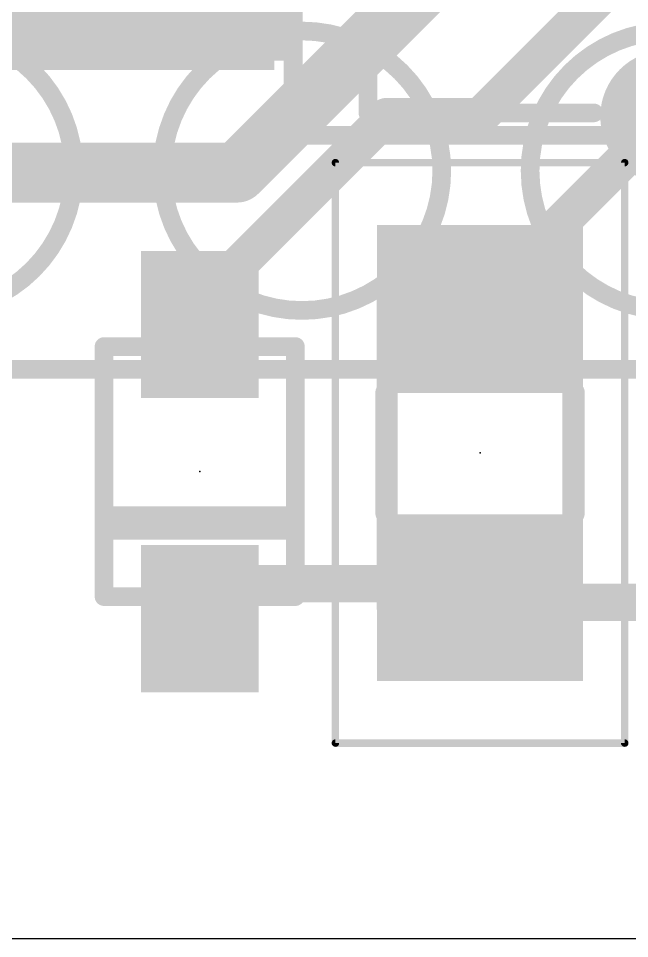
# Model space of a CAD drawing. Extents: x -10.2 to 10.2, y -14 to 14.
# Drawn here: x -5.68 to -1.52, y -13.97 to -7.71 of the extents above; entities that cross this region are included whole.
import ezdxf

# ---------------------------------------------------------------- set-up
doc = ezdxf.new("R2010")
doc.units = 0
for name, color, linetype in [('1', 12, 'CONTINUOUS'), ('16', 132, 'CONTINUOUS'), ('18', 110, 'CONTINUOUS'), ('20', 53, 'CONTINUOUS'), ('21', 253, 'CONTINUOUS'), ('22', 253, 'CONTINUOUS'), ('23', 53, 'CONTINUOUS'), ('39', 12, 'CONTINUOUS'), ('51', 253, 'CONTINUOUS'), ('52', 253, 'CONTINUOUS')]:
    doc.layers.add(name, color=color, linetype=linetype)

# ---------------------------------------------------------------- blocks, each defined once
blk = doc.blocks.new('RECT')
blk.add_solid([(-0.5, -0.5), (0.5, -0.5), (-0.5, 0.5), (0.5, 0.5)])
blk = doc.blocks.new('ROUNDV')
at = {"const_width": 0.5}
blk.add_lwpolyline([(0, -0.25, 1), (0, 0.25, 1), (0, -0.25)], format="xyb", dxfattribs=at)

msp = doc.modelspace()

# ---------------------------------------------------------------- linework, layer by layer
at = {"layer": '1', "const_width": 0.254}
for points in [[(-1.016, -6.858), (-2.54, -8.382)], [(-3.175, -8.382), (-4.318, -9.525)], [(-2.54, -8.382), (-3.175, -8.382)], [(-1.27, -8.382), (-2.54, -9.652)], [(-4.318, -9.525), (-4.334, -9.541)], [(-4.334, -9.541), (-4.334, -9.795)], [(-2.54, -9.652), (-2.54, -9.668)], [(-4.334, -9.795), (-4.445, -9.795)], [(-4.207, -11.557), (-4.445, -11.795)], [(-2.651, -11.557), (-4.207, -11.557)], [(-2.54, -11.668), (-2.651, -11.557)], [(-2.524, -11.684), (-2.54, -11.668)], [(-0.524, -11.684), (-2.524, -11.684)]]:
    msp.add_lwpolyline(points, dxfattribs=at)
at = {"layer": '1', "const_width": 0.127}
for points in [[(-3.175, -8.3185, 1), (-3.175, -8.4455)], [(-3.1301, -8.4269, 1), (-3.2199, -8.3371)], [(-2.54, -8.4455, 1), (-2.54, -8.3185)], [(-2.5849, -8.3371, 1), (-2.4951, -8.4269)], [(-4.2705, -9.541, 1), (-4.3975, -9.541)], [(-4.3789, -9.4961, 1), (-4.2891, -9.5859)], [(-4.3629, -9.4801, 1), (-4.2731, -9.5699)], [(-4.2731, -9.5699, 1), (-4.3629, -9.4801)], [(-2.4765, -9.652, 1), (-2.6035, -9.652)], [(-2.5849, -9.6071, 1), (-2.4951, -9.6969)], [(-2.6035, -9.668, 1), (-2.4765, -9.668)], [(-4.445, -9.7315, 1), (-4.445, -9.8585)], [(-4.334, -9.8585, 1), (-4.334, -9.7315)], [(-4.3975, -9.795, 1), (-4.2705, -9.795)], [(-4.207, -11.4935, 1), (-4.207, -11.6205)], [(-4.1621, -11.6019, 1), (-4.2519, -11.5121)], [(-2.6061, -11.5121, 1), (-2.6959, -11.6019)], [(-2.651, -11.6205, 1), (-2.651, -11.4935)], [(-2.4951, -11.6231, 1), (-2.5849, -11.7129)], [(-2.524, -11.6205, 1), (-2.524, -11.7475)], [(-2.5849, -11.7129, 1), (-2.4951, -11.6231)], [(-2.5689, -11.7289, 1), (-2.4791, -11.6391)], [(-4.4899, -11.7501, 1), (-4.4001, -11.8399)]]:
    msp.add_lwpolyline(points, format="xyb", dxfattribs=at)
at = {"layer": '16', "const_width": 0.4064}
for points in [[(-2.667, -7.239), (-4.191, -8.763)], [(-4.191, -8.763), (-7.487, -8.763)]]:
    msp.add_lwpolyline(points, dxfattribs=at)
at = {"layer": '16', "const_width": 0.2032}
for points in [[(-4.191, -8.8646, 1), (-4.191, -8.6614)], [(-4.2628, -8.6912, 1), (-4.1192, -8.8348)]]:
    msp.add_lwpolyline(points, format="xyb", dxfattribs=at)
at = {"layer": '20'}
msp.add_line((-7.62, -13.97), (7.62, -13.97), dxfattribs=at)
at = {"layer": '21', "const_width": 0.127}
for points in [[(-3.81, 6.985), (-3.81, -8.509)], [(-3.81, -8.509), (3.81, -8.509)], [(-5.095, -11.645), (-5.095, -9.945)], [(-5.095, -9.945), (-3.795, -9.945)], [(-3.795, -9.945), (-3.795, -11.645)], [(-5.045, -11.195), (-5.045, -11.095)], [(-5.045, -11.095), (-3.845, -11.095)], [(-3.845, -11.195), (-5.045, -11.195)], [(-3.795, -11.645), (-5.095, -11.645)]]:
    msp.add_lwpolyline(points, dxfattribs=at)
at = {"layer": '21', "const_width": 0.0635}
for points in [[(-3.81, -8.4772, 1), (-3.81, -8.5408)], [(-3.8418, -8.509, 1), (-3.7782, -8.509)], [(-5.0633, -9.945, 1), (-5.1268, -9.945)], [(-5.095, -9.9132, 1), (-5.095, -9.9768)], [(-3.7633, -9.945, 1), (-3.8268, -9.945)], [(-3.795, -9.9768, 1), (-3.795, -9.9132)], [(-5.045, -11.0633, 1), (-5.045, -11.1268)], [(-5.0133, -11.095, 1), (-5.0767, -11.095)], [(-3.845, -11.1268, 1), (-3.845, -11.0633)], [(-5.045, -11.1632, 1), (-5.045, -11.2268)], [(-3.845, -11.2268, 1), (-3.845, -11.1632)], [(-5.0767, -11.195, 1), (-5.0133, -11.195)], [(-5.1268, -11.645, 1), (-5.0633, -11.645)], [(-5.095, -11.6133, 1), (-5.095, -11.6768)], [(-3.8268, -11.645, 1), (-3.7633, -11.645)], [(-3.795, -11.6768, 1), (-3.795, -11.6133)]]:
    msp.add_lwpolyline(points, format="xyb", dxfattribs=at)
at = {"layer": '22', "const_width": 0.127}
msp.add_lwpolyline([(-10.1, -10.1), (10.1, -10.1)], dxfattribs=at)
at = {"layer": '23'}
for p in [(-2.54, -10.668), (-4.445, -10.795)]:
    msp.add_point(p, dxfattribs=at)
at = {"layer": '39', "const_width": 0.0508}
for points in [[(-3.523, -12.641), (-3.523, -8.695)], [(-3.523, -8.695), (-1.557, -8.695)], [(-1.557, -8.695), (-1.557, -12.641)], [(-1.557, -12.641), (-3.523, -12.641)]]:
    msp.add_lwpolyline(points, dxfattribs=at)
at = {"layer": '39', "const_width": 0.0254}
for points in [[(-3.5103, -8.695, 1), (-3.5357, -8.695)], [(-3.523, -8.6823, 1), (-3.523, -8.7077)], [(-1.5443, -8.695, 1), (-1.5697, -8.695)], [(-1.557, -8.7077, 1), (-1.557, -8.6823)], [(-3.523, -12.6283, 1), (-3.523, -12.6537)], [(-3.5357, -12.641, 1), (-3.5103, -12.641)], [(-1.5697, -12.641, 1), (-1.5443, -12.641)], [(-1.557, -12.6537, 1), (-1.557, -12.6283)]]:
    msp.add_lwpolyline(points, format="xyb", dxfattribs=at)
at = {"layer": '51'}
for points, const_width in [([(-3.81, 6.985), (-3.81, -8.509)], 0.127), ([(-3.302, -7.333), (-3.302, -8.3566)], 0.127), ([(-3.302, -8.3566), (-1.7673, -8.3566)], 0.127), ([(-3.81, -8.509), (3.81, -8.509)], 0.127), ([(-4.245, -9.595), (-4.645, -9.595)], 0.127), ([(-4.645, -9.595), (-4.645, -9.895)], 0.127), ([(-4.245, -9.895), (-4.245, -9.595)], 0.127), ([(-3.175, -11.078), (-3.175, -10.258)], 0.1524), ([(-1.905, -11.078), (-1.905, -10.258)], 0.1524), ([(-4.645, -11.995), (-4.645, -11.695)], 0.127), ([(-4.245, -11.695), (-4.245, -11.995)], 0.127), ([(-4.245, -11.995), (-4.645, -11.995)], 0.127)]:
    msp.add_lwpolyline(points, dxfattribs=dict(at, const_width=const_width))
for points, const_width in [([(-3.302, -8.3248, 1), (-3.302, -8.3884)], 0.0635), ([(-1.7673, -8.3884, 1), (-1.7673, -8.3248)], 0.0635), ([(-3.3338, -8.3566, 1), (-3.2702, -8.3566)], 0.0635), ([(-3.81, -8.4772, 1), (-3.81, -8.5408)], 0.0635), ([(-3.8418, -8.509, 1), (-3.7782, -8.509)], 0.0635), ([(-4.6133, -9.595, 1), (-4.6768, -9.595)], 0.0635), ([(-4.645, -9.5633, 1), (-4.645, -9.6268)], 0.0635), ([(-4.2133, -9.595, 1), (-4.2767, -9.595)], 0.0635), ([(-4.245, -9.6268, 1), (-4.245, -9.5633)], 0.0635), ([(-4.6768, -9.895, 1), (-4.6133, -9.895)], 0.0635), ([(-4.2767, -9.895, 1), (-4.2133, -9.895)], 0.0635), ([(-3.1369, -10.258, 1), (-3.2131, -10.258)], 0.0762), ([(-1.8669, -10.258, 1), (-1.9431, -10.258)], 0.0762), ([(-3.2131, -11.078, 1), (-3.1369, -11.078)], 0.0762), ([(-1.9431, -11.078, 1), (-1.8669, -11.078)], 0.0762), ([(-4.6133, -11.695, 1), (-4.6768, -11.695)], 0.0635), ([(-4.2133, -11.695, 1), (-4.2767, -11.695)], 0.0635), ([(-4.645, -11.9633, 1), (-4.645, -12.0268)], 0.0635), ([(-4.245, -12.0268, 1), (-4.245, -11.9633)], 0.0635), ([(-4.6768, -11.995, 1), (-4.6133, -11.995)], 0.0635), ([(-4.2767, -11.995, 1), (-4.2133, -11.995)], 0.0635)]:
    msp.add_lwpolyline(points, format="xyb", dxfattribs=dict(at, const_width=const_width))
at = {"layer": '52', "const_width": 0.127}
for points in [[(-6.25, -9.7, 1), (-6.25, -7.8, 1), (-6.25, -9.7)], [(-3.75, -9.7, 1), (-3.75, -7.8, 1), (-3.75, -9.7)], [(-1.25, -9.7, 1), (-1.25, -7.8, 1), (-1.25, -9.7)]]:
    msp.add_lwpolyline(points, format="xyb", dxfattribs=at)
msp.add_lwpolyline([(-10.1, -10.1), (10.1, -10.1)], dxfattribs=at)

# ---------------------------------------------------------------- block references
at = {"layer": '1'}
for p, xscale, yscale, rotation in [((-5.08, -7.747), 0.635, 2.286, 270), ((-2.54, -9.668), 1.1, 1.4, 90), ((-2.54, -11.668), 1.1, 1.4, 90)]:
    msp.add_blockref('RECT', p, dxfattribs=dict(at, xscale=xscale, yscale=yscale, rotation=rotation))
at = {"layer": '1', "yscale": 0.8, "rotation": 270}
for p in [(-4.445, -9.795), (-4.445, -11.795)]:
    msp.add_blockref('RECT', p, dxfattribs=at)
at = {"layer": '18', "xscale": 0.9064, "yscale": 0.9064}
msp.add_blockref('ROUNDV', (-1.27, -8.382), dxfattribs=at)
msp.add_blockref('ROUNDV', (-1.27, -8.382), dxfattribs=at)
at = {"layer": '21', "xscale": 0.65, "yscale": 1.4, "rotation": 90}
for p in [(-2.5415, -9.9366), (-2.5415, -11.4098)]:
    msp.add_blockref('RECT', p, dxfattribs=at)
at = {"layer": '51', "xscale": 0.508, "yscale": 1.7144, "rotation": 270}
msp.add_blockref('RECT', (-4.7307, -7.747), dxfattribs=at)

doc.saveas('drawing.dxf')
